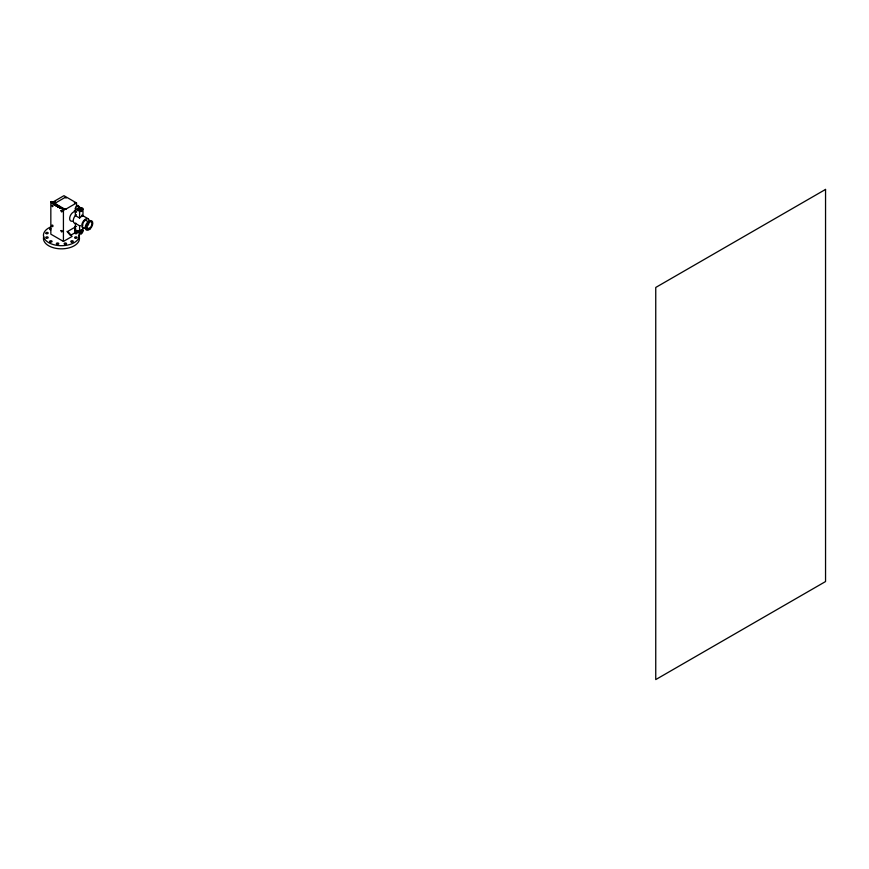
<?xml version="1.0" encoding="UTF-8"?>
<svg xmlns="http://www.w3.org/2000/svg" width="869" height="869" viewBox="0 0 869 869"><rect width="100%" height="100%" fill="white"/><g stroke="black" fill="none" stroke-linecap="round" stroke-linejoin="round"><path stroke-width="1.3" d="M82.979 209.125L77.037 205.692A2.401 1.39 -60 0 0 75.342 208.636L75.342 215.588L79.59 218.043A5.333 3.074 -60 0 1 82.979 216.077L82.979 209.125A2.401 1.39 -60 0 0 81.284 208.147L80.437 207.713M65.088 197.437L66.207 198.089M63.882 208.756L64.708 208.984M74.289 202.749L75.407 203.4M76.537 226.309L67.836 231.339L72.084 236.433L63.426 241.441L50.836 234.163L50.836 201.89L53.889 201.89L51.847 203.074L51.847 201.695L53.889 201.89M53.552 201.695L63.948 195.688L76.537 202.966L76.537 206.909M65.142 197.404L54.736 203.411L55.812 204.096M54.454 204.443L55.388 204.193L54.714 205.334L54.454 204.443L55.388 204.193M54.454 205.182L55.388 204.943M56.148 205.421L57.093 205.182L56.409 206.311L56.148 205.421L57.093 205.182M56.148 206.159L57.093 205.92M57.854 206.398L58.788 206.159L58.104 207.289L57.854 206.398L58.788 206.159M57.854 207.137L58.788 206.898M59.548 207.387L60.482 207.137L59.809 208.267L59.548 207.387L60.482 207.137M59.548 208.125L60.482 207.876M50.836 201.89L63.426 209.168L66.142 208.973L76.537 202.966M51.847 203.074L63.763 209.95L66.142 208.973M77.048 209.201L78.058 208.832L78.568 210.146L77.46 210.537L76.961 209.57A2.401 1.39 -60 0 1 76.983 209.212L78.058 208.832M76.961 209.907L77.547 208.886M78.601 209.994A1.586 0.912 60 0 1 77.993 209.049L78.036 209.842L78.568 209.472M77.46 210.537L78.568 210.146M80.404 225.69A5.333 3.074 -60 0 1 79.59 225.81L75.342 223.366L75.342 230.318L76.961 231.252L78.058 230.524L78.568 231.838L77.569 232.164L78.568 231.838M76.961 230.915L78.058 230.524M74.777 233.24A1.206 0.695 0 0 0 76.613 233.631A1.206 0.695 0 0 0 76.657 232.501A1.206 0.695 0 0 0 74.799 232.849L70.389 235.456L66.989 231.382M77.547 230.567L76.983 231.578L77.537 232.132M77.971 231.838L78.568 231.154M77.949 209.136L78.004 209.798A2.401 1.39 -60 0 0 77.971 210.092M65.805 208.766L63.763 208.571L63.763 209.95M84.89 219.922L89.007 222.073M80.285 208.039L79.166 207.387A1.586 0.912 60 0 0 78.634 207.365M78.112 207.658A1.586 0.912 60 0 1 78.786 207.604L79.915 208.245M79.166 209.94L80.285 210.591M79.513 210.374L80.1 210.711M75.342 208.636L76.961 209.57M79.59 218.043L79.59 211.08L77.971 210.494M74.256 210.852L76.537 212.177M81.827 215.11L88.193 218.782A5.333 3.074 -60 0 1 86.509 227.037A5.333 3.074 -60 0 1 81.892 224.376A5.333 3.074 -60 0 1 88.193 218.782M82.186 215.621L82.979 216.077M51.51 201.499L64.1 208.766M89.007 228.732L85.531 226.722A4.073 2.357 -60 0 0 88.399 222.04M81.371 229.872L82.979 230.806A2.401 1.39 -60 0 1 81.284 233.75L77.569 231.61M79.166 231.621L80.285 232.273A1.586 0.912 -60 0 0 81.023 229.84M74.799 232.849L74.843 226.592M78.004 231.512L77.46 230.861M80.415 208.354L80.404 207.908M77.547 209.559L78.058 210.2M77.547 231.252L78.058 231.882M77.938 209.711L77.591 209.157M82.979 227.33L82.979 230.806M79.59 225.81L79.59 232.773A2.401 1.39 -60 0 0 81.284 233.75M63.426 209.168L63.426 241.441M60.233 206.985L60.233 207.734M59.809 207.528L59.809 208.267M58.527 206.007L58.527 206.746M58.104 206.55L58.104 207.289M56.833 205.03L56.833 205.768M56.409 205.573L56.409 206.311M55.138 204.052L55.138 204.791M54.714 204.595L54.714 205.334M78.536 235.141A18.01 10.395 0 0 1 62.698 248.816A18.01 10.395 0 0 1 43.754 236.531M78.536 232.012A18.01 10.395 0 0 1 68.879 244.776A18.01 10.395 0 0 1 45.894 240.539A18.01 10.395 0 0 1 50.836 226.907M74.875 228.362A18.01 10.395 0 0 1 76.005 229.177M50.858 229.872A1.206 0.695 0 0 1 49.652 229.177A1.206 0.695 0 0 1 50.858 228.493M76.005 223.268A5.323 3.074 -60 0 1 73.278 220.454A5.323 3.074 -60 0 1 76.363 214.61M54.519 201.999A5.323 3.074 -60 0 1 55.203 201.532M82.761 225.918A4.073 2.357 -60 0 1 86.053 219.824M79.59 211.08A2.401 1.39 -60 0 1 81.284 208.147M77.037 205.692A2.401 1.39 -60 0 1 78.742 206.67M76.885 231.382A2.401 1.39 -60 0 1 75.342 230.318M78.786 207.604A3.15 2.574 0 0 1 79.166 207.582M79.915 232.49A1.586 0.912 -60 0 1 79.036 232.11A1.586 0.912 -60 0 1 79.307 230.654M78.601 231.675A1.586 0.912 60 0 1 77.993 230.741M72.323 221.193A5.323 3.074 -60 0 1 70.15 216.109A5.323 3.074 -60 0 1 75.983 211.732M51.814 205.377C52.813 208.951 53.954 203.976 51.814 205.377M51.814 225.397C53.031 229.068 53.682 223.767 51.814 225.397M61.004 210.678C61.862 214.198 63.318 209.451 61.004 210.678M61.004 230.698C61.786 234.152 63.404 229.612 61.015 230.633M825.55 189.42L655.747 287.454L655.747 679.58L825.55 581.546L825.55 189.42M75.255 238.117A1.206 0.695 0 0 0 77.135 237.595A1.206 0.695 0 0 0 75.418 236.911A1.206 0.695 0 0 0 75.255 238.117M71.356 241.984A1.206 0.695 0 0 0 73.257 241.495A1.206 0.695 0 0 0 71.573 240.789A1.206 0.695 0 0 0 71.356 241.984M64.719 244.254A1.206 0.695 0 0 0 66.544 243.678A1.206 0.695 0 0 0 64.751 243.059A1.206 0.695 0 0 0 64.719 244.254M56.898 244.232A1.206 0.695 0 0 0 58.777 243.722A1.206 0.695 0 0 0 57.061 243.038A1.206 0.695 0 0 0 56.898 244.232M50.152 241.984A1.206 0.695 0 0 0 52.053 241.495A1.206 0.695 0 0 0 50.369 240.789A1.206 0.695 0 0 0 50.152 241.984M46.361 238.139A1.206 0.695 0 0 0 48.175 237.552A1.206 0.695 0 0 0 46.394 236.933A1.206 0.695 0 0 0 46.361 238.139M46.296 233.631A1.206 0.695 0 0 0 48.175 233.12A1.206 0.695 0 0 0 46.459 232.436A1.206 0.695 0 0 0 46.296 233.631M89.985 229.047A5.333 3.074 -60 0 0 91.68 220.791A5.333 3.074 -60 0 0 85.368 226.385A5.333 3.074 -60 0 0 89.985 229.047M89.757 228.189A4.073 2.357 -60 0 0 91.049 221.877A4.073 2.357 -60 0 0 86.227 226.157A4.073 2.357 -60 0 0 89.757 228.189M81.577 211.189A1.586 0.912 -60 0 0 82.077 208.734A1.586 0.912 -60 0 0 80.209 210.396A1.586 0.912 -60 0 0 81.577 211.189M80.35 210.526A1.586 0.912 -60 0 0 80.915 208.06A1.586 0.912 -60 0 0 79.025 209.668A1.586 0.912 -60 0 0 80.35 210.526M81.577 232.87A1.586 0.912 -60 0 0 82.077 230.415A1.586 0.912 -60 0 0 80.209 232.077A1.586 0.912 -60 0 0 81.577 232.87"/></g></svg>
